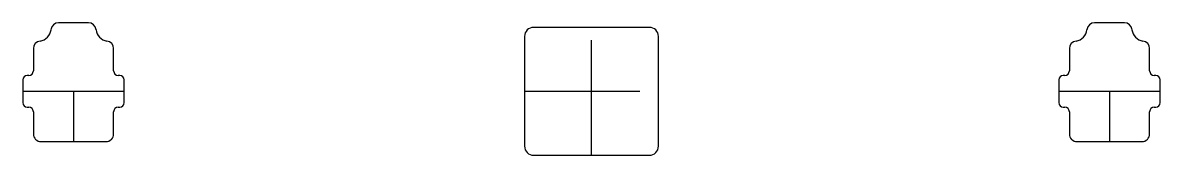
# Model space of a CAD drawing. Header units: millimetres. Extents: x -63 to 63, y -7 to 8.
import ezdxf

# ---------------------------------------------------------------- set-up
doc = ezdxf.new("R2010")
doc.units = ezdxf.units.MM
doc.linetypes.add('CENTERX2', pattern=[20.32, 12.7, -2.54, 2.54, -2.54])

msp = doc.modelspace()

# ---------------------------------------------------------------- linework, layer by layer
at = {"color": 7, "linetype": 'Continuous'}
for p, q in [((-55.51, 7.55), (-58.79, 7.55)), ((58.79, 7.55), (55.51, 7.55)), ((6.38, 7.05), (-6.38, 7.05)), ((-7.38, 6.05), (-7.38, -6.05)), ((7.38, -6.05), (7.38, 6.05)), ((-61.58, 4.7), (-61.58, 2.25)), ((-52.72, 2.25), (-52.72, 4.7)), ((52.72, 4.7), (52.72, 2.25)), ((61.58, 2.25), (61.58, 4.7)), ((-62.08, 1.75), (-62.25, 1.75)), ((-52.05, 1.75), (-52.22, 1.75)), ((52.22, 1.75), (52.05, 1.75)), ((62.25, 1.75), (62.08, 1.75)), ((-62.75, 1.25), (-62.75, -1.25)), ((-51.55, -1.25), (-51.55, 1.25)), ((51.55, 1.25), (51.55, -1.25)), ((62.75, -1.25), (62.75, 1.25)), ((-62.25, -1.75), (-62.08, -1.75)), ((-61.58, -2.25), (-61.58, -4.7)), ((-52.72, -4.7), (-52.72, -2.25)), ((-52.22, -1.75), (-52.05, -1.75)), ((52.05, -1.75), (52.22, -1.75)), ((52.72, -2.25), (52.72, -4.7)), ((61.58, -4.7), (61.58, -2.25)), ((62.08, -1.75), (62.25, -1.75)), ((-60.73, -5.55), (-53.57, -5.55)), ((53.57, -5.55), (60.73, -5.55)), ((-6.38, -7.05), (6.38, -7.05))]:
    msp.add_line(p, q, dxfattribs=at)
at = {"color": 7, "linetype": 'CENTERX2'}
for p, q in [((0, -7.05), (0, 7.05)), ((-62.75, 0), (-51.55, 0)), ((-57.15, 0), (-57.15, -5.55)), ((-7.38, 0), (7.38, 0)), ((51.55, 0), (62.75, 0)), ((57.15, 0), (57.15, -5.55))]:
    msp.add_line(p, q, dxfattribs=at)
at = {"color": 7, "linetype": 'Continuous'}
for centre, radius, start, end in [((-58.79, 6.7), 0.85, 90, 174.1269), ((-55.51, 6.7), 0.85, 5.8731, 90), ((55.51, 6.7), 0.85, 90, 174.1269), ((58.79, 6.7), 0.85, 5.8731, 90), ((-61.02, 6.93), 1.4, 277.6006, 354.1269), ((-53.27, 6.93), 1.4, 185.8731, 262.3994), ((-6.38, 6.05), 1, 90, 180), ((6.38, 6.05), 1, 0, 90), ((53.27, 6.93), 1.4, 277.6006, 354.1269), ((61.02, 6.93), 1.4, 185.8731, 262.3994), ((-60.73, 4.7), 0.85, 97.6006, 180), ((-53.57, 4.7), 0.85, 0, 82.3994), ((53.57, 4.7), 0.85, 97.6006, 180), ((60.73, 4.7), 0.85, 0, 82.3994), ((-62.25, 1.25), 0.5, 90, 180), ((-62.08, 2.25), 0.5, 270, 0), ((-52.22, 2.25), 0.5, 180, 270), ((-52.05, 1.25), 0.5, 0, 90), ((52.05, 1.25), 0.5, 90, 180), ((52.22, 2.25), 0.5, 270, 0), ((62.08, 2.25), 0.5, 180, 270), ((62.25, 1.25), 0.5, 0, 90), ((-62.25, -1.25), 0.5, 180, 270), ((-52.05, -1.25), 0.5, 270, 0), ((52.05, -1.25), 0.5, 180, 270), ((62.25, -1.25), 0.5, 270, 0), ((-62.08, -2.25), 0.5, 0, 90), ((-52.22, -2.25), 0.5, 90, 180), ((52.22, -2.25), 0.5, 0, 90), ((62.08, -2.25), 0.5, 90, 180), ((-60.73, -4.7), 0.85, 180, 270), ((-53.57, -4.7), 0.85, 270, 0), ((53.57, -4.7), 0.85, 180, 270), ((60.73, -4.7), 0.85, 270, 0), ((-6.38, -6.05), 1, 180, 270), ((6.38, -6.05), 1, 270, 0)]:
    msp.add_arc(centre, radius, start, end, dxfattribs=at)

doc.saveas('drawing.dxf')
